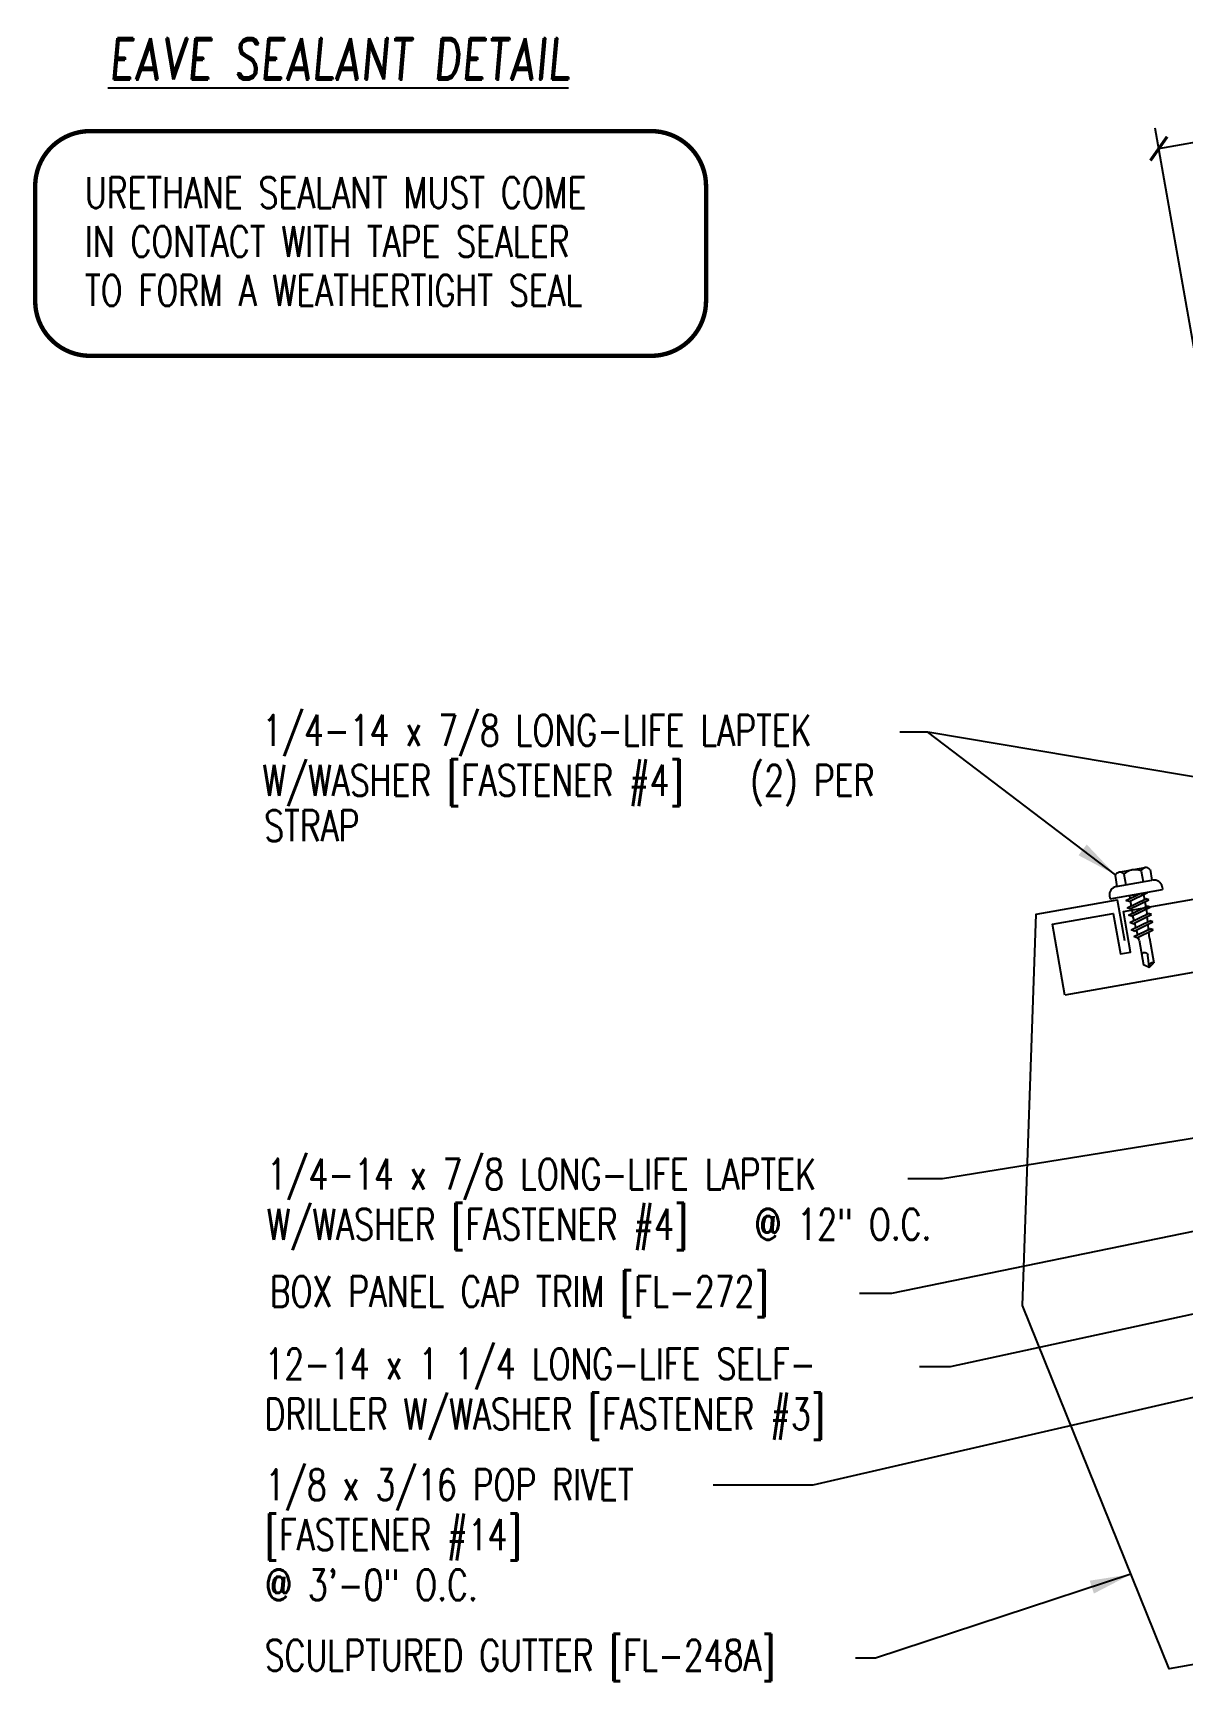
# Model space of a CAD drawing. Header units: inches. Extents: x 9.4 to 51.9, y 11.4 to 60.1.
# Drawn here: x 12.02 to 25.96, y 20.85 to 40.84 of the extents above; entities that cross this region are included whole.
import ezdxf

# ---------------------------------------------------------------- set-up
doc = ezdxf.new("R2010")
doc.units = ezdxf.units.IN
doc.header["$MEASUREMENT"] = 0
for name, color, linetype in [('DIM', 2, 'Continuous'), ('FASTENER', 9, 'Continuous'), ('LABEL', 6, 'Continuous'), ('TEXT', 2, 'Continuous'), ('TRIM', 6, 'Continuous')]:
    doc.layers.add(name, color=color, linetype=linetype)
doc.styles.add('ROMAND', font='romand', dxfattribs={"height": 0.075})
doc.styles.add('TEXT', font='SIMPLEX', dxfattribs={"width": 0.75, "height": 6})
doc.styles.add('TEXT1', font='ROMANS.shx', dxfattribs={"width": 0.75, "height": 0.375})
doc.dimstyles.new('DETAIL', dxfattribs={"dimscale": 4, "dimtxt": 0.375, "dimasz": 0.0625, "dimexe": 0.0625, "dimexo": 0.125, "dimgap": 0.0625, "dimtad": 1, "dimdec": 4, "dimzin": 3, "dimdsep": 46, "dimlunit": 4, "dimtxsty": 'TEXT1', "dimblk": 'ARCHTICK', "dimcen": 0.0625, "dimclrd": 7, "dimclre": 7, "dimclrt": 2, "dimadec": 0, "dimazin": 0, "dimtfac": 0.59375, "dimtdec": 4, "dimtmove": 0, "dimatfit": 3, "dimfxl": 0, "dimfrac": 2, "dimtolj": 1, "dimtzin": 3, "dimarcsym": 0})
doc.dimstyles.new('DETAIL$7', dxfattribs={"dimscale": 4, "dimtxt": 6, "dimasz": 0.125, "dimexe": 0.0625, "dimexo": 0.125, "dimgap": 0.0625, "dimtad": 1, "dimdec": 5, "dimzin": 3, "dimdsep": 46, "dimlunit": 4, "dimtxsty": 'TEXT', "dimblk": 'ARCHTICK', "dimcen": 0.0625, "dimclrd": 7, "dimclre": 7, "dimclrt": 2, "dimadec": 0, "dimazin": 0, "dimtfac": 0.666667, "dimtdec": 5, "dimtmove": 0, "dimatfit": 3, "dimfxl": 0, "dimfrac": 2, "dimtolj": 1, "dimtzin": 3, "dimarcsym": 0})

# ---------------------------------------------------------------- blocks, each defined once
blk = doc.blocks.new('MB_DW4')
at = {"layer": 'FASTENER'}
for p, q in [((-0.217, 0.305), (-0.217, 0.171)), ((-0.163, 0.337), (0.159, 0.337)), ((-0.108, 0.305), (-0.108, 0.171)), ((0.105, 0.305), (0.105, 0.171)), ((0.214, 0.305), (0.214, 0.171)), ((-0.326, 0.071), (-0.326, 0.037)), ((-0.326, 0.037), (0.322, 0.037)), ((-0.226, 0.171), (0.214, 0.171)), ((-0.141, -0.014), (0.037, 0.037)), ((-0.105, -0.034), (0.137, 0.035)), ((-0.088, 0.037), (-0.088, 0.001)), ((-0.088, 0.037), (0.085, 0.037)), ((0.085, 0.037), (0.134, 0.037)), ((0.085, 0.02), (0.085, -0.041)), ((0.137, 0.035), (0.134, 0.037)), ((0.322, 0.071), (0.322, 0.037)), ((-0.105, -0.034), (-0.141, -0.014)), ((-0.141, -0.105), (0.102, -0.036)), ((-0.105, -0.125), (-0.141, -0.105)), ((-0.141, -0.196), (0.102, -0.127)), ((-0.105, -0.216), (-0.141, -0.196)), ((-0.105, -0.125), (0.137, -0.056)), ((-0.105, -0.216), (0.137, -0.147)), ((-0.088, -0.029), (-0.088, -0.09)), ((-0.088, -0.12), (-0.088, -0.181)), ((0.085, -0.071), (0.085, -0.131)), ((0.085, -0.162), (0.085, -0.211)), ((0.137, -0.056), (0.102, -0.036)), ((0.137, -0.147), (0.102, -0.127)), ((-0.141, -0.287), (0.102, -0.217)), ((-0.105, -0.307), (-0.141, -0.287)), ((-0.141, -0.378), (0.102, -0.308)), ((-0.105, -0.398), (-0.141, -0.378)), ((-0.105, -0.307), (0.137, -0.238)), ((-0.105, -0.398), (0.137, -0.328)), ((-0.084, -0.27), (-0.088, -0.211)), ((-0.078, -0.36), (-0.082, -0.3)), ((-0.071, -0.449), (-0.075, -0.389)), ((0.071, -0.408), (0.075, -0.346)), ((0.077, -0.315), (0.082, -0.253)), ((0.084, -0.223), (0.085, -0.211)), ((0.137, -0.238), (0.102, -0.217)), ((0.137, -0.328), (0.102, -0.308)), ((-0.122, -0.463), (0.089, -0.403)), ((-0.086, -0.483), (-0.122, -0.463)), ((-0.086, -0.483), (0.124, -0.423)), ((-0.066, -0.516), (-0.069, -0.478)), ((-0.066, -0.516), (-0.066, -0.82)), ((0.063, -0.515), (0.068, -0.439)), ((0.063, -0.516), (0.063, -0.82)), ((0.124, -0.423), (0.089, -0.403)), ((-0.003, -0.854), (0.009, -0.714)), ((-0.002, -0.866), (-0.066, -0.82)), ((-0.002, -0.866), (0.063, -0.82))]:
    blk.add_line(p, q, dxfattribs=at)
for centre, radius, start, end in [((-0.163, 0.274), 0.0628, 29.8754, 150.1246), ((-0.002, 0.141), 0.196, 56.9974, 123.0026), ((0.159, 0.274), 0.0628, 29.8754, 150.1246), ((-0.226, 0.071), 0.1, 90, 180), ((0.222, 0.071), 0.1, 0, 90), ((0.073, -0.516), 0.01, 175.9484, 180), ((-0.036, -0.723), 0.0461, 11.1445, 130.906), ((0.039, -0.855), 0.0422, 55.4585, 194.8454)]:
    blk.add_arc(centre, radius, start, end, dxfattribs=at)
blk = doc.blocks.new('_ArchTick')
at = {"color": 0, "linetype": 'ByBlock', "const_width": 0.15}
blk.add_lwpolyline([(-0.5, -0.5), (0.5, 0.5)], dxfattribs=at)
blk = doc.blocks.new('*D20')
at = {"layer": 'DEFPOINTS', "color": 0}
for p in [(28.364, 39.91), (29.933, 31.008), (27.251, 30.535)]:
    blk.add_point(p, dxfattribs=at)
at = {"layer": 'DIM', "color": 7, "lineweight": -2}
for p, q in [((29.846, 31.5), (28.32, 40.157)), ((25.682, 39.437), (28.364, 39.91)), ((27.164, 31.027), (25.638, 39.684))]:
    blk.add_line(p, q, dxfattribs=at)
at = {"layer": 'DIM', "color": 7, "lineweight": -2, "xscale": 0.25, "yscale": 0.25, "zscale": 0.25}
for p, rotation in [((28.364, 39.91), 9.999999999999378), ((25.682, 39.437), 189.9999999999993)]:
    blk.add_blockref('_ArchTick', p, dxfattribs=dict(at, rotation=rotation))
at = {"layer": 'DIM', "color": 2, "insert": (26.93, 40.201), "char_height": 0.375, "attachment_point": 5, "rotation": 10, "style": 'TEXT1'}
blk.add_mtext('\\A1;2 3/4"', dxfattribs=at)
blk = doc.blocks.new('FD-F4')
at = {"layer": 'TEXT', "style": 'TEXT1', "width": 0.75}
for s, p in [('1/4-14 x 7/8 LONG-LIFE LAPTEK', (0.0047, -0.0408)), ('W/WASHER [FASTENER #4]', (0.0047, -0.1926))]:
    blk.add_text(s, height=0.09375, dxfattribs=at).set_placement(p)
blk.add_attdef('(QUANTITY)', (1.4847, -0.1926), '', height=0.0938, dxfattribs=at)
at = {"layer": 'TEXT', "style": 'TEXT1', "flags": 1}
for tag, p in [('Color', (0.0624, -0.4349)), ('Calc', (0.0624, -0.4349)), ('Opt1', (0.0624, -0.4349)), ('Opt2', (0.0624, -0.4349)), ('Opt3', (0.0624, -0.4349)), ('Description', (0.0624, -0.4349)), ('Multiple', (0.0624, -0.4349)), ('Part', (0.0624, -0.4349)), ('Spare1', (0.0624, -0.6224)), ('Spare2', (0.0624, -0.6224)), ('Spare3', (0.0624, -0.6224)), ('Spare4', (0.0624, -0.6224)), ('Spare5', (0.0624, -0.6224)), ('Spare6', (0.0624, -0.6224)), ('Spare7', (0.0624, -0.6224)), ('Spare8', (0.0624, -0.6224)), ('Spare9', (0.0624, -0.6224)), ('Spare10', (0.0624, -0.6224))]:
    blk.add_attdef(tag, p, '', height=0.0938, dxfattribs=at)
blk = doc.blocks.new('FD-F14')
at = {"layer": 'TEXT', "style": 'TEXT1', "width": 0.75}
for s, p in [('1/8 x 3/16 POP RIVET', (0.0047, -0.0408)), ('[FASTENER #14]', (0.0047, -0.1926))]:
    blk.add_text(s, height=0.09375, dxfattribs=at).set_placement(p)
blk.add_attdef('(QUANTITY)', (0.0047, -0.3444), '', height=0.0938, dxfattribs=at)
blk = doc.blocks.new('FD-F3')
at = {"layer": 'TEXT', "style": 'TEXT1', "width": 0.75}
for s, p in [('12-14 x 1 1/4 LONG-LIFE SELF-', (0.0047, -0.0408)), ('DRILLER W/WASHER [FASTENER #3]', (0.0047, -0.1926))]:
    blk.add_text(s, height=0.09375, dxfattribs=at).set_placement(p)
blk.add_attdef('(QUANTITY)', (0.0047, -0.3444), '', height=0.0938, dxfattribs=at)
blk = doc.blocks.new('seal_note_tape')
at = {"layer": 'TEXT', "color": 6, "const_width": 0.0533}
blk.add_lwpolyline([(0.027, 0.693), (0.027, 2.086, -0.414214), (0.693, 2.753), (7.503, 2.753, -0.414214), (8.169, 2.086), (8.169, 0.693, -0.414214), (7.503, 0.027), (0.693, 0.027, -0.414214)], format="xyb", close=True, dxfattribs=at)
at = {"layer": 'TEXT', "style": 'TEXT1', "width": 0.75}
for s, p in [('URETHANE SEALANT MUST COME', (0.63, 1.82)), ('IN CONTACT WITH TAPE SEALER', (0.63, 1.227)), ('TO FORM A WEATHERTIGHT SEAL', (0.63, 0.633))]:
    blk.add_text(s, height=0.375, dxfattribs=at).set_placement(p)
blk = doc.blocks.new('LAY-LAB')
at = {"layer": 'LABEL', "color": 6, "style": 'ROMAND', "oblique": 5, "width": 0.75}
blk.add_attdef('LAY-LAB', (0.017, 0.0362), '', height=0.1875, dxfattribs=at)

msp = doc.modelspace()

# ---------------------------------------------------------------- linework, layer by layer
at = {"layer": 'TRIM'}
for points in [[(24.54253, 29.1688), (24.39059, 30.0305), (25.12919, 30.16074), (25.21602, 29.66834), (25.33912, 29.69004), (25.25229, 30.18245), (33.37696, 31.61504), (33.46378, 31.12264), (33.58688, 31.14435), (33.50006, 31.63675), (34.23867, 31.76699), (34.39061, 30.90528)], [(34.39061, 30.90528), (24.54253, 29.1688)], [(29.25368, 28.53977), (30.23849, 28.71342), (30.23849, 21.77974), (25.80686, 20.99833), (24.02747, 25.40245), (24.19325, 30.14956), (25.17805, 30.32321), (25.26488, 29.8308)]]:
    msp.add_lwpolyline(points, dxfattribs=at)

# ---------------------------------------------------------------- block references
at = {"layer": 'FASTENER', "rotation": 10}
msp.add_blockref('MB_DW4', (25.4181, 30.35556), dxfattribs=at)
at = {"layer": 'LABEL', "xscale": 2.666666666666686, "yscale": 2.666666666666679, "zscale": 2.66666666666668}
msp.add_blockref('LAY-LAB', (12.89052, 40.17858), dxfattribs=at).add_auto_attribs({'LAY-LAB': '%%UEAVE SEALANT DETAIL'})
at = {"layer": 'TEXT'}
msp.add_blockref('seal_note_tape', (12.01875, 36.89631), dxfattribs=at)
at = {"layer": 'TEXT', "xscale": 4, "yscale": 4, "zscale": 4}
for name, p, values in [('FD-F4', (14.78457, 32.35624), {'(QUANTITY)': '(2) PER '}), ('FD-F4', (14.83776, 26.97221), {'(QUANTITY)': '@ 12" O.C.'}), ('FD-F14', (14.8186, 23.20536), {'(QUANTITY)': '@ 3\'-0" O.C.'})]:
    msp.add_blockref(name, p, dxfattribs=at).add_auto_attribs(values)
msp.add_blockref('FD-F3', (14.81088, 24.67146), dxfattribs=at)

# ---------------------------------------------------------------- texts
at = {"layer": 'TEXT', "style": 'TEXT1', "width": 0.75}
for s, p in [('STRAP', (14.82513, 31.03627)), ('BOX PANEL CAP TRIM [FL-272]', (14.89263, 25.38606)), ('SCULPTURED GUTTER [FL-248A]', (14.83215, 20.97341))]:
    msp.add_text(s, height=0.375, dxfattribs=at).set_placement(p)

# ---------------------------------------------------------------- dimensions: what is measured, and where the dimension line sits
at = {"layer": 'DIM'}
dim = msp.add_aligned_dim(p1=(27.2513, 30.53492), p2=(29.93332, 31.00784), distance=9.03981, dimstyle='DETAIL', dxfattribs=at)
dim.commit()
dim.dimension.update_dxf_attribs({"geometry": '*D20', "text_midpoint": (26.92954, 40.20143)})

# ---------------------------------------------------------------- leaders
for points in [[(25.15571, 30.6279), (22.87987, 32.35816), (22.54115, 32.35816)], [(29.74534, 31.20495), (22.87987, 32.35816), (22.54115, 32.35816)], [(30.35993, 27.17892), (22.43823, 25.54904), (22.0507, 25.54904)], [(31.34665, 26.4366), (23.14871, 24.66148), (22.77732, 24.66148)], [(30.23849, 25.24243), (21.48555, 23.22524), (20.27452, 23.22524)], [(25.34419, 22.14348), (22.24447, 21.12737), (22.00226, 21.12737)]]:
    msp.add_leader(points, dimstyle='DETAIL$7')
at = {"layer": 'TEXT'}
msp.add_leader([(29.71275, 28.01386), (23.05658, 26.93934), (22.63653, 26.93934)], dimstyle='DETAIL$7', dxfattribs=at)

doc.saveas('drawing.dxf')
